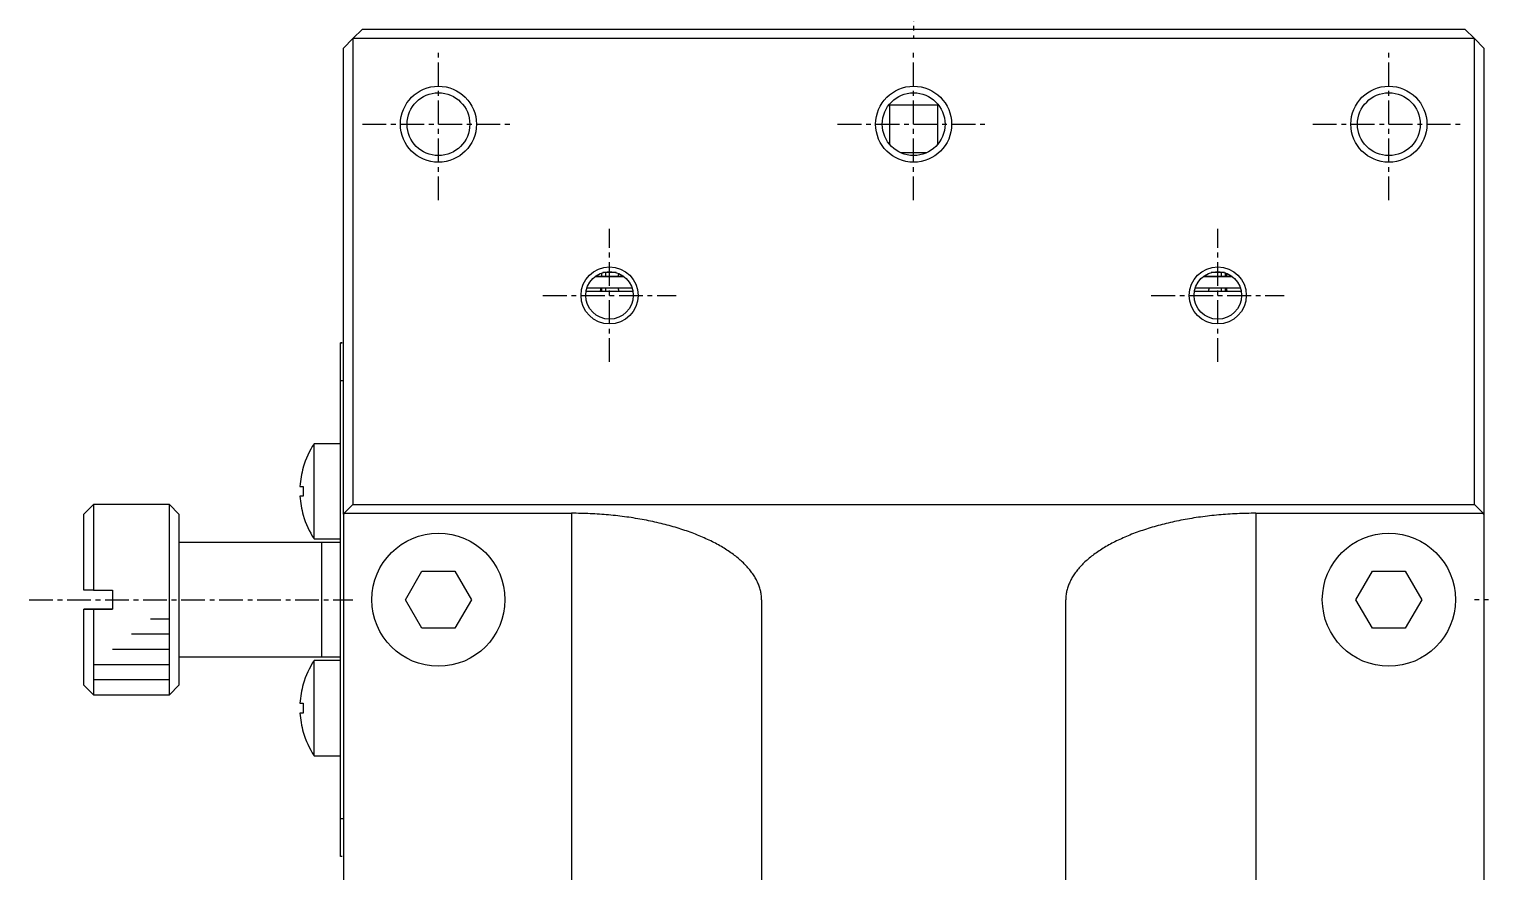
# Model space of a CAD drawing. Extents: x 68 to 383, y 36 to 377.
# Drawn here: x 85.9 to 162.4, y 271.2 to 315.5 of the extents above; entities that cross this region are included whole.
import ezdxf

# ---------------------------------------------------------------- set-up
doc = ezdxf.new("R2010")
doc.units = 0
doc.linetypes.add('CENTER', pattern=[2, 1.25, -0.25, 0.25, -0.25])
doc.layers.get('0').update_dxf_attribs({"linetype": 'CONTINUOUS'})

msp = doc.modelspace()

# ---------------------------------------------------------------- linework, layer by layer
at = {"color": 1, "linetype": 'CENTER'}
for p, q in [((132.39, 377.207), (132.39, 315.037)), ((107.39, 306.537), (107.39, 314.537)), ((132.39, 306.537), (132.39, 314.537)), ((157.39, 306.537), (157.39, 314.537)), ((103.39, 310.537), (111.39, 310.537)), ((128.39, 310.537), (136.39, 310.537)), ((153.39, 310.537), (161.39, 310.537)), ((116.39, 298.037), (116.39, 305.037)), ((148.39, 298.037), (148.39, 305.037)), ((112.89, 301.537), (119.89, 301.537)), ((144.89, 301.537), (151.89, 301.537)), ((85.855, 285.537), (102.89, 285.537)), ((224.135, 285.537), (161.89, 285.537))]:
    msp.add_line(p, q, dxfattribs=at)
at = {"color": 7, "linetype": 'CONTINUOUS'}
for p, q in [((103.39, 315.537), (102.89, 315.037)), ((103.39, 315.537), (125.39, 315.537)), ((125.39, 315.537), (127.99, 315.537)), ((127.99, 315.537), (161.39, 315.537)), ((161.89, 315.037), (161.39, 315.537)), ((102.89, 315.037), (102.39, 314.537)), ((102.89, 315.037), (102.89, 290.537)), ((161.89, 315.037), (102.89, 315.037)), ((161.89, 290.537), (161.89, 315.037)), ((162.39, 314.537), (161.89, 315.037)), ((102.39, 290.037), (102.39, 314.537)), ((162.39, 314.537), (162.39, 290.037)), ((131.14, 309.46), (131.14, 311.537)), ((133.565, 311.537), (131.215, 311.537)), ((133.64, 311.537), (133.64, 309.46)), ((133.078, 309.037), (131.703, 309.037)), ((115.64, 302.537), (116.04, 302.537)), ((117.14, 302.537), (115.64, 302.537)), ((115.949, 302.537), (115.99, 302.537)), ((115.99, 302.537), (115.99, 302.721)), ((115.99, 302.537), (116.19, 302.537)), ((116.74, 302.737), (116.04, 302.737)), ((116.19, 302.537), (116.19, 302.737)), ((116.19, 302.537), (116.831, 302.537)), ((116.74, 302.537), (116.831, 302.537)), ((116.74, 302.537), (117.14, 302.537)), ((147.64, 302.537), (148.04, 302.537)), ((149.14, 302.537), (147.64, 302.537)), ((147.949, 302.537), (148.831, 302.537)), ((148.74, 302.737), (148.04, 302.737)), ((148.59, 302.537), (148.59, 302.737)), ((148.59, 302.537), (148.59, 302.737)), ((148.74, 302.537), (148.831, 302.537)), ((148.74, 302.537), (149.14, 302.537)), ((148.79, 302.537), (148.79, 302.737)), ((148.79, 302.721), (148.79, 302.537)), ((117.624, 301.737), (115.156, 301.737)), ((117.624, 301.737), (115.156, 301.737)), ((115.206, 301.937), (117.574, 301.937)), ((115.99, 301.737), (115.99, 301.937)), ((116.19, 301.737), (116.19, 301.937)), ((149.624, 301.737), (147.156, 301.737)), ((149.624, 301.737), (147.156, 301.737)), ((147.206, 301.937), (149.574, 301.937)), ((148.59, 301.737), (148.59, 301.937)), ((148.59, 301.737), (148.59, 301.937)), ((148.79, 301.887), (148.79, 301.937)), ((148.79, 301.937), (148.79, 301.737)), ((148.79, 301.887), (148.79, 301.937)), ((148.79, 301.737), (148.79, 301.937)), ((102.334, 299.037), (102.24, 299.037)), ((102.24, 297.037), (102.24, 299.037)), ((102.24, 299.037), (102.334, 299.037)), ((102.24, 291.237), (102.24, 297.037)), ((100.848, 288.737), (100.848, 293.737)), ((102.24, 293.737), (100.848, 293.737)), ((100.271, 292.499), (100.278, 292.495)), ((100.105, 291.497), (100.278, 291.497)), ((100.278, 290.977), (100.105, 290.977)), ((102.24, 279.837), (102.24, 291.237)), ((89.24, 290.537), (88.74, 290.037)), ((93.24, 290.537), (89.24, 290.537)), ((89.24, 290.537), (89.24, 286.037)), ((93.24, 280.537), (93.24, 290.537)), ((93.74, 290.037), (93.24, 290.537)), ((102.434, 290.081), (102.39, 290.037)), ((102.89, 290.537), (102.434, 290.081)), ((102.434, 290.081), (114.39, 290.081)), ((102.89, 290.537), (161.89, 290.537)), ((150.39, 290.081), (162.346, 290.081)), ((162.346, 290.081), (161.89, 290.537)), ((162.39, 290.037), (162.346, 290.081)), ((88.74, 286.037), (88.74, 290.037)), ((93.74, 290.037), (93.74, 281.037)), ((93.74, 290.037), (93.74, 288.537)), ((100.278, 289.978), (100.271, 289.975)), ((100.278, 289.978), (100.271, 289.975)), ((102.39, 290.037), (102.39, 255.537)), ((162.39, 290.037), (162.39, 255.537)), ((100.848, 288.737), (102.24, 288.737)), ((101.24, 288.537), (93.74, 288.537)), ((93.74, 288.537), (93.74, 282.537)), ((93.74, 288.537), (93.74, 285.537)), ((101.24, 288.537), (101.24, 282.537)), ((101.24, 288.537), (101.24, 282.537)), ((102.24, 288.537), (101.24, 288.537)), ((105.658, 285.537), (106.524, 287.037)), ((106.524, 287.037), (108.256, 287.037)), ((108.256, 287.037), (109.122, 285.537)), ((155.658, 285.537), (156.524, 287.037)), ((156.524, 287.037), (158.256, 287.037)), ((158.256, 287.037), (159.122, 285.537)), ((89.24, 286.037), (88.74, 286.037)), ((89.24, 286.037), (90.24, 286.037)), ((90.24, 286.037), (90.24, 285.037)), ((93.74, 285.537), (93.74, 282.537)), ((106.524, 284.037), (105.658, 285.537)), ((109.122, 285.537), (108.256, 284.037)), ((124.39, 285.524), (124.39, 255.537)), ((140.39, 255.537), (140.39, 285.524)), ((156.524, 284.037), (155.658, 285.537)), ((159.122, 285.537), (158.256, 284.037)), ((88.74, 281.037), (88.74, 285.037)), ((89.24, 285.037), (88.74, 285.037)), ((88.74, 285.037), (89.24, 285.037)), ((89.24, 285.037), (89.24, 280.537)), ((90.24, 285.037), (89.24, 285.037)), ((89.24, 285.037), (90.24, 285.037)), ((108.256, 284.037), (106.524, 284.037)), ((158.256, 284.037), (156.524, 284.037)), ((93.74, 282.537), (101.24, 282.537)), ((93.74, 282.537), (93.74, 281.037)), ((101.24, 282.537), (102.24, 282.537)), ((102.24, 282.337), (100.848, 282.337)), ((100.848, 277.337), (100.848, 282.337)), ((88.74, 281.037), (89.24, 280.537)), ((93.24, 280.537), (93.74, 281.037)), ((100.271, 281.099), (100.278, 281.095)), ((89.24, 280.537), (93.24, 280.537)), ((100.105, 280.097), (100.278, 280.097)), ((100.278, 279.577), (100.105, 279.577)), ((102.24, 278.762), (102.24, 279.837)), ((102.24, 274.037), (102.24, 278.762)), ((100.278, 278.578), (100.271, 278.575)), ((100.278, 278.578), (100.271, 278.575)), ((100.848, 277.337), (102.24, 277.337)), ((102.24, 272.037), (102.24, 274.037)), ((102.334, 272.037), (102.24, 272.037))]:
    msp.add_line(p, q, dxfattribs=at)
at = {"color": 3, "linetype": 'CONTINUOUS'}
for p, q in [((131.215, 311.537), (131.14, 311.537)), ((133.565, 311.537), (131.215, 311.537)), ((133.64, 311.537), (133.565, 311.537)), ((102.39, 297.037), (102.24, 297.037)), ((114.39, 290.081), (114.39, 255.537)), ((150.39, 290.081), (150.39, 255.537)), ((92.24, 284.537), (93.24, 284.537)), ((91.24, 283.737), (93.24, 283.737)), ((90.24, 282.937), (93.24, 282.937)), ((89.24, 282.137), (93.24, 282.137)), ((89.24, 281.337), (93.24, 281.337)), ((102.24, 274.037), (102.39, 274.037))]:
    msp.add_line(p, q, dxfattribs=at)
at = {"color": 7, "linetype": 'CONTINUOUS'}
for points in [[(100.278, 291.497, 0), (100.277, 291.493, 0), (100.277, 291.489, 0), (100.277, 291.485, 0), (100.277, 291.481, 0), (100.277, 291.477, 0), (100.276, 291.472, 0), (100.276, 291.468, 0), (100.276, 291.464, 0), (100.276, 291.46, 0), (100.276, 291.456, 0), (100.275, 291.452, 0), (100.275, 291.448, 0), (100.275, 291.444, 0), (100.275, 291.44, 0), (100.275, 291.436, 0), (100.275, 291.432, 0), (100.274, 291.428, 0), (100.274, 291.424, 0), (100.274, 291.42, 0), (100.274, 291.416, 0), (100.274, 291.412, 0), (100.274, 291.408, 0), (100.274, 291.403, 0), (100.273, 291.399, 0), (100.273, 291.395, 0), (100.273, 291.391, 0), (100.273, 291.387, 0), (100.273, 291.383, 0), (100.273, 291.379, 0), (100.273, 291.375, 0), (100.273, 291.371, 0), (100.272, 291.367, 0), (100.272, 291.363, 0), (100.272, 291.359, 0), (100.272, 291.355, 0), (100.272, 291.351, 0), (100.272, 291.347, 0), (100.272, 291.343, 0), (100.272, 291.338, 0), (100.272, 291.334, 0), (100.272, 291.33, 0), (100.271, 291.326, 0), (100.271, 291.322, 0), (100.271, 291.318, 0), (100.271, 291.314, 0), (100.271, 291.31, 0), (100.271, 291.306, 0), (100.271, 291.302, 0), (100.271, 291.298, 0), (100.271, 291.294, 0), (100.271, 291.29, 0), (100.271, 291.286, 0), (100.271, 291.282, 0), (100.271, 291.277, 0), (100.271, 291.273, 0), (100.271, 291.269, 0), (100.271, 291.265, 0), (100.271, 291.261, 0), (100.271, 291.257, 0), (100.271, 291.253, 0), (100.271, 291.249, 0), (100.271, 291.245, 0), (100.271, 291.241, 0), (100.271, 291.237, 0), (100.271, 291.233, 0), (100.271, 291.229, 0), (100.271, 291.225, 0), (100.271, 291.221, 0), (100.271, 291.217, 0), (100.271, 291.212, 0), (100.271, 291.208, 0), (100.271, 291.204, 0), (100.271, 291.2, 0), (100.271, 291.196, 0), (100.271, 291.192, 0), (100.271, 291.188, 0), (100.271, 291.184, 0), (100.271, 291.18, 0), (100.271, 291.176, 0), (100.271, 291.172, 0), (100.271, 291.168, 0), (100.271, 291.164, 0), (100.271, 291.16, 0), (100.271, 291.156, 0), (100.271, 291.151, 0), (100.271, 291.147, 0), (100.272, 291.143, 0), (100.272, 291.139, 0), (100.272, 291.135, 0), (100.272, 291.131, 0), (100.272, 291.127, 0), (100.272, 291.123, 0), (100.272, 291.119, 0), (100.272, 291.115, 0), (100.272, 291.111, 0), (100.272, 291.107, 0), (100.273, 291.103, 0), (100.273, 291.099, 0), (100.273, 291.095, 0), (100.273, 291.091, 0), (100.273, 291.086, 0), (100.273, 291.082, 0), (100.273, 291.078, 0), (100.273, 291.074, 0), (100.274, 291.07, 0), (100.274, 291.066, 0), (100.274, 291.062, 0), (100.274, 291.058, 0), (100.274, 291.054, 0), (100.274, 291.05, 0), (100.274, 291.046, 0), (100.275, 291.042, 0), (100.275, 291.038, 0), (100.275, 291.034, 0), (100.275, 291.03, 0), (100.275, 291.026, 0), (100.275, 291.021, 0), (100.276, 291.017, 0), (100.276, 291.013, 0), (100.276, 291.009, 0), (100.276, 291.005, 0), (100.276, 291.001, 0), (100.277, 290.997, 0), (100.277, 290.993, 0), (100.277, 290.989, 0), (100.277, 290.985, 0), (100.277, 290.981, 0), (100.278, 290.977, 0)], [(124.39, 285.524, 0), (124.389, 285.58, 0), (124.387, 285.636, 0), (124.383, 285.692, 0), (124.378, 285.747, 0), (124.371, 285.803, 0), (124.363, 285.859, 0), (124.353, 285.915, 0), (124.342, 285.971, 0), (124.329, 286.026, 0), (124.315, 286.082, 0), (124.299, 286.137, 0), (124.282, 286.193, 0), (124.263, 286.248, 0), (124.243, 286.303, 0), (124.221, 286.358, 0), (124.198, 286.413, 0), (124.173, 286.468, 0), (124.147, 286.522, 0), (124.12, 286.577, 0), (124.09, 286.631, 0), (124.06, 286.685, 0), (124.028, 286.739, 0), (123.994, 286.793, 0), (123.96, 286.847, 0), (123.923, 286.9, 0), (123.885, 286.953, 0), (123.846, 287.006, 0), (123.806, 287.059, 0), (123.764, 287.112, 0), (123.72, 287.164, 0), (123.675, 287.216, 0), (123.629, 287.268, 0), (123.581, 287.319, 0), (123.532, 287.371, 0), (123.482, 287.422, 0), (123.43, 287.472, 0), (123.377, 287.523, 0), (123.322, 287.573, 0), (123.267, 287.623, 0), (123.209, 287.672, 0), (123.151, 287.721, 0), (123.091, 287.77, 0), (123.03, 287.819, 0), (122.967, 287.867, 0), (122.904, 287.915, 0), (122.839, 287.962, 0), (122.772, 288.009, 0), (122.705, 288.056, 0), (122.636, 288.102, 0), (122.566, 288.148, 0), (122.495, 288.193, 0), (122.422, 288.239, 0), (122.348, 288.283, 0), (122.274, 288.328, 0), (122.197, 288.372, 0), (122.12, 288.415, 0), (122.042, 288.458, 0), (121.962, 288.501, 0), (121.881, 288.543, 0), (121.8, 288.584, 0), (121.717, 288.626, 0), (121.633, 288.666, 0), (121.547, 288.707, 0), (121.461, 288.746, 0), (121.374, 288.786, 0), (121.286, 288.824, 0), (121.196, 288.863, 0), (121.106, 288.901, 0), (121.014, 288.938, 0), (120.922, 288.975, 0), (120.828, 289.011, 0), (120.734, 289.047, 0), (120.639, 289.082, 0), (120.542, 289.117, 0), (120.445, 289.151, 0), (120.347, 289.184, 0), (120.248, 289.217, 0), (120.148, 289.25, 0), (120.047, 289.282, 0), (119.946, 289.313, 0), (119.843, 289.344, 0), (119.74, 289.374, 0), (119.636, 289.404, 0), (119.531, 289.433, 0), (119.426, 289.461, 0), (119.319, 289.489, 0), (119.212, 289.516, 0), (119.104, 289.543, 0), (118.996, 289.569, 0), (118.886, 289.595, 0), (118.776, 289.619, 0), (118.666, 289.644, 0), (118.554, 289.667, 0), (118.443, 289.69, 0), (118.33, 289.712, 0), (118.217, 289.734, 0), (118.103, 289.755, 0), (117.989, 289.776, 0), (117.874, 289.796, 0), (117.759, 289.815, 0), (117.643, 289.833, 0), (117.527, 289.851, 0), (117.41, 289.868, 0), (117.293, 289.885, 0), (117.175, 289.901, 0), (117.057, 289.916, 0), (116.939, 289.931, 0), (116.82, 289.945, 0), (116.701, 289.958, 0), (116.581, 289.97, 0), (116.461, 289.982, 0), (116.341, 289.994, 0), (116.221, 290.004, 0), (116.1, 290.014, 0), (115.979, 290.023, 0), (115.857, 290.032, 0), (115.736, 290.04, 0), (115.614, 290.047, 0), (115.492, 290.053, 0), (115.37, 290.059, 0), (115.248, 290.064, 0), (115.126, 290.069, 0), (115.003, 290.073, 0), (114.881, 290.076, 0), (114.758, 290.078, 0), (114.636, 290.08, 0), (114.513, 290.081, 0), (114.39, 290.081, 0)], [(150.39, 290.081, 0), (150.267, 290.081, 0), (150.145, 290.08, 0), (150.022, 290.078, 0), (149.899, 290.076, 0), (149.777, 290.073, 0), (149.654, 290.069, 0), (149.532, 290.064, 0), (149.41, 290.059, 0), (149.288, 290.053, 0), (149.166, 290.047, 0), (149.044, 290.04, 0), (148.923, 290.032, 0), (148.802, 290.023, 0), (148.681, 290.014, 0), (148.56, 290.004, 0), (148.439, 289.994, 0), (148.319, 289.982, 0), (148.199, 289.97, 0), (148.08, 289.958, 0), (147.96, 289.945, 0), (147.841, 289.931, 0), (147.723, 289.916, 0), (147.605, 289.901, 0), (147.487, 289.885, 0), (147.37, 289.868, 0), (147.253, 289.851, 0), (147.137, 289.833, 0), (147.021, 289.815, 0), (146.906, 289.796, 0), (146.791, 289.776, 0), (146.677, 289.755, 0), (146.563, 289.734, 0), (146.45, 289.712, 0), (146.338, 289.69, 0), (146.226, 289.667, 0), (146.115, 289.644, 0), (146.004, 289.619, 0), (145.894, 289.595, 0), (145.785, 289.569, 0), (145.676, 289.543, 0), (145.568, 289.516, 0), (145.461, 289.489, 0), (145.355, 289.461, 0), (145.249, 289.433, 0), (145.144, 289.404, 0), (145.04, 289.374, 0), (144.937, 289.344, 0), (144.834, 289.313, 0), (144.733, 289.282, 0), (144.632, 289.25, 0), (144.532, 289.217, 0), (144.433, 289.184, 0), (144.335, 289.151, 0), (144.238, 289.117, 0), (144.142, 289.082, 0), (144.046, 289.047, 0), (143.952, 289.011, 0), (143.858, 288.975, 0), (143.766, 288.938, 0), (143.675, 288.901, 0), (143.584, 288.863, 0), (143.495, 288.824, 0), (143.406, 288.786, 0), (143.319, 288.746, 0), (143.233, 288.707, 0), (143.148, 288.666, 0), (143.064, 288.626, 0), (142.981, 288.584, 0), (142.899, 288.543, 0), (142.818, 288.501, 0), (142.738, 288.458, 0), (142.66, 288.415, 0), (142.583, 288.372, 0), (142.507, 288.328, 0), (142.432, 288.283, 0), (142.358, 288.239, 0), (142.286, 288.193, 0), (142.214, 288.148, 0), (142.144, 288.102, 0), (142.075, 288.056, 0), (142.008, 288.009, 0), (141.942, 287.962, 0), (141.877, 287.915, 0), (141.813, 287.867, 0), (141.75, 287.819, 0), (141.689, 287.77, 0), (141.629, 287.721, 0), (141.571, 287.672, 0), (141.514, 287.623, 0), (141.458, 287.573, 0), (141.403, 287.523, 0), (141.35, 287.472, 0), (141.298, 287.422, 0), (141.248, 287.371, 0), (141.199, 287.319, 0), (141.151, 287.268, 0), (141.105, 287.216, 0), (141.06, 287.164, 0), (141.017, 287.112, 0), (140.975, 287.059, 0), (140.934, 287.006, 0), (140.895, 286.953, 0), (140.857, 286.9, 0), (140.821, 286.847, 0), (140.786, 286.793, 0), (140.752, 286.739, 0), (140.72, 286.685, 0), (140.69, 286.631, 0), (140.661, 286.577, 0), (140.633, 286.522, 0), (140.607, 286.468, 0), (140.582, 286.413, 0), (140.559, 286.358, 0), (140.537, 286.303, 0), (140.517, 286.248, 0), (140.498, 286.193, 0), (140.481, 286.137, 0), (140.465, 286.082, 0), (140.451, 286.026, 0), (140.438, 285.971, 0), (140.427, 285.915, 0), (140.417, 285.859, 0), (140.409, 285.803, 0), (140.402, 285.747, 0), (140.397, 285.692, 0), (140.393, 285.636, 0), (140.391, 285.58, 0), (140.39, 285.524, 0)], [(100.278, 280.097, 0), (100.277, 280.093, 0), (100.277, 280.089, 0), (100.277, 280.085, 0), (100.277, 280.081, 0), (100.277, 280.077, 0), (100.276, 280.072, 0), (100.276, 280.068, 0), (100.276, 280.064, 0), (100.276, 280.06, 0), (100.276, 280.056, 0), (100.275, 280.052, 0), (100.275, 280.048, 0), (100.275, 280.044, 0), (100.275, 280.04, 0), (100.275, 280.036, 0), (100.275, 280.032, 0), (100.274, 280.028, 0), (100.274, 280.024, 0), (100.274, 280.02, 0), (100.274, 280.016, 0), (100.274, 280.012, 0), (100.274, 280.008, 0), (100.274, 280.003, 0), (100.273, 279.999, 0), (100.273, 279.995, 0), (100.273, 279.991, 0), (100.273, 279.987, 0), (100.273, 279.983, 0), (100.273, 279.979, 0), (100.273, 279.975, 0), (100.273, 279.971, 0), (100.272, 279.967, 0), (100.272, 279.963, 0), (100.272, 279.959, 0), (100.272, 279.955, 0), (100.272, 279.951, 0), (100.272, 279.947, 0), (100.272, 279.943, 0), (100.272, 279.938, 0), (100.272, 279.934, 0), (100.272, 279.93, 0), (100.271, 279.926, 0), (100.271, 279.922, 0), (100.271, 279.918, 0), (100.271, 279.914, 0), (100.271, 279.91, 0), (100.271, 279.906, 0), (100.271, 279.902, 0), (100.271, 279.898, 0), (100.271, 279.894, 0), (100.271, 279.89, 0), (100.271, 279.886, 0), (100.271, 279.882, 0), (100.271, 279.877, 0), (100.271, 279.873, 0), (100.271, 279.869, 0), (100.271, 279.865, 0), (100.271, 279.861, 0), (100.271, 279.857, 0), (100.271, 279.853, 0), (100.271, 279.849, 0), (100.271, 279.845, 0), (100.271, 279.841, 0), (100.271, 279.837, 0), (100.271, 279.833, 0), (100.271, 279.829, 0), (100.271, 279.825, 0), (100.271, 279.821, 0), (100.271, 279.817, 0), (100.271, 279.812, 0), (100.271, 279.808, 0), (100.271, 279.804, 0), (100.271, 279.8, 0), (100.271, 279.796, 0), (100.271, 279.792, 0), (100.271, 279.788, 0), (100.271, 279.784, 0), (100.271, 279.78, 0), (100.271, 279.776, 0), (100.271, 279.772, 0), (100.271, 279.768, 0), (100.271, 279.764, 0), (100.271, 279.76, 0), (100.271, 279.756, 0), (100.271, 279.751, 0), (100.271, 279.747, 0), (100.272, 279.743, 0), (100.272, 279.739, 0), (100.272, 279.735, 0), (100.272, 279.731, 0), (100.272, 279.727, 0), (100.272, 279.723, 0), (100.272, 279.719, 0), (100.272, 279.715, 0), (100.272, 279.711, 0), (100.272, 279.707, 0), (100.273, 279.703, 0), (100.273, 279.699, 0), (100.273, 279.695, 0), (100.273, 279.691, 0), (100.273, 279.686, 0), (100.273, 279.682, 0), (100.273, 279.678, 0), (100.273, 279.674, 0), (100.274, 279.67, 0), (100.274, 279.666, 0), (100.274, 279.662, 0), (100.274, 279.658, 0), (100.274, 279.654, 0), (100.274, 279.65, 0), (100.274, 279.646, 0), (100.275, 279.642, 0), (100.275, 279.638, 0), (100.275, 279.634, 0), (100.275, 279.63, 0), (100.275, 279.626, 0), (100.275, 279.621, 0), (100.276, 279.617, 0), (100.276, 279.613, 0), (100.276, 279.609, 0), (100.276, 279.605, 0), (100.276, 279.601, 0), (100.277, 279.597, 0), (100.277, 279.593, 0), (100.277, 279.589, 0), (100.277, 279.585, 0), (100.277, 279.581, 0), (100.278, 279.577, 0)]]:
    msp.add_polyline3d(points, dxfattribs=at)
at = {"color": 3, "linetype": 'CONTINUOUS'}
for centre, radius in [((107.39, 310.537), 2), ((132.39, 310.537), 2), ((157.39, 310.537), 2), ((116.39, 301.537), 1.5), ((148.39, 301.537), 1.5)]:
    msp.add_circle(centre, radius, dxfattribs=at)
at = {"color": 7, "linetype": 'CONTINUOUS'}
for centre, radius in [((107.39, 310.537), 1.65), ((132.39, 310.537), 1.65), ((157.39, 310.537), 1.65), ((116.39, 301.537), 1.25), ((148.39, 301.537), 1.25), ((107.39, 285.537), 3.5), ((157.39, 285.537), 3.5)]:
    msp.add_circle(centre, radius, dxfattribs=at)
for centre, radius, start, end in [((118.39, 302.237), 1.587, 163.36011, 169.10689), ((150.39, 302.237), 1.587, 163.36011, 169.10686), ((114.39, 302.237), 1.587, 341.64153, 349.10697), ((118.39, 302.237), 1.587, 190.89306, 198.35847), ((146.39, 302.237), 1.587, 341.64153, 349.10691), ((150.39, 302.237), 1.587, 190.89302, 198.35847), ((104.59, 291.237), 4.5, 146.25101, 163.71416), ((104.59, 291.237), 4.492, 163.73057, 176.68218), ((104.59, 291.237), 4.492, 183.31782, 196.26943), ((104.59, 291.237), 4.5, 196.28584, 213.74899), ((104.59, 279.837), 4.5, 146.25101, 163.71416), ((104.59, 279.837), 4.492, 163.73057, 176.68218), ((104.59, 279.837), 4.492, 183.31782, 196.26943), ((104.59, 279.837), 4.5, 196.28584, 213.74899)]:
    msp.add_arc(centre, radius, start, end, dxfattribs=at)

doc.saveas('drawing.dxf')
